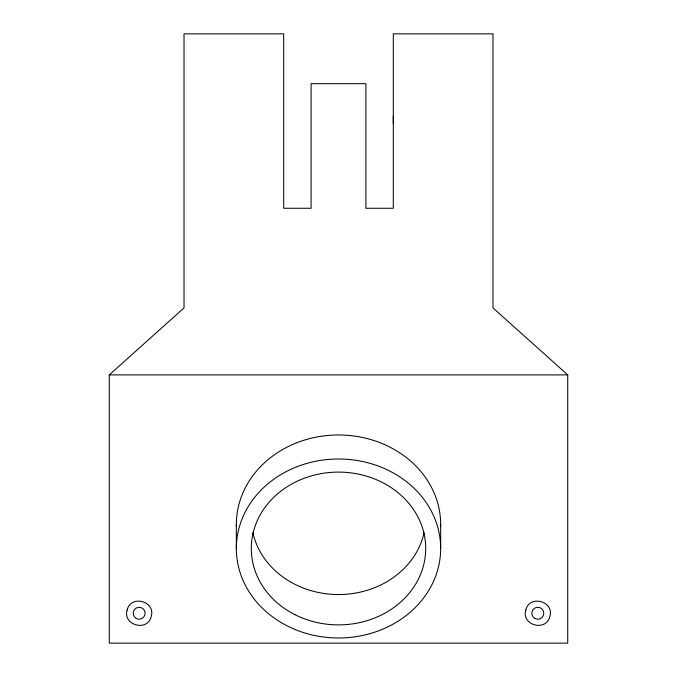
<?xml version="1.0" encoding="UTF-8"?>
<svg xmlns="http://www.w3.org/2000/svg" width="677" height="677" viewBox="0 0 677 677"><rect width="100%" height="100%" fill="white"/><g stroke="black" fill="none" stroke-linecap="round" stroke-linejoin="round"><path stroke-width="1.02" d="M393.312 123.654L393.312 116.131M109.276 374.897L184.017 307.925L184.017 33.85L283.688 33.85L283.688 208.262L311.09 208.262L311.09 83.686L365.91 83.686L365.91 208.262L393.312 208.262L393.312 33.85L492.983 33.85L492.983 307.925L567.724 374.897L567.724 643.15L109.276 643.15L109.276 374.897L567.724 374.897M440.659 524.463L440.659 548.497A102.159 89.491 0 0 1 287.42 625.997A102.159 89.491 0 0 1 287.42 470.989A102.159 89.491 0 0 1 440.659 548.497M236.341 524.463L236.341 548.497M424.081 532.807A87.206 76.391 0 0 1 338.5 594.541A87.206 76.391 0 0 1 252.919 532.807M236.366 526.478A102.159 89.491 0 0 1 338.5 434.972A102.159 89.491 0 0 1 440.634 526.478M127.141 610.028C122.41 625.328 147.645 632.09 151.208 616.476C155.93 601.176 130.695 594.414 127.141 610.028M525.792 610.028C521.07 625.328 546.305 632.09 549.859 616.476C554.59 601.176 529.355 594.414 525.792 610.028M136.179 618.431A5.983 5.983 0 0 0 145.149 613.252A5.983 5.983 0 0 0 136.179 608.073A5.983 5.983 0 0 0 136.179 618.431M534.838 618.431A5.983 5.983 0 0 0 543.809 613.252A5.983 5.983 0 0 0 534.838 608.073A5.983 5.983 0 0 0 534.838 618.431M294.893 614.648A87.206 76.391 0 0 0 425.706 548.497A87.206 76.391 0 0 0 294.893 482.337A87.206 76.391 0 0 0 294.893 614.648"/></g></svg>
